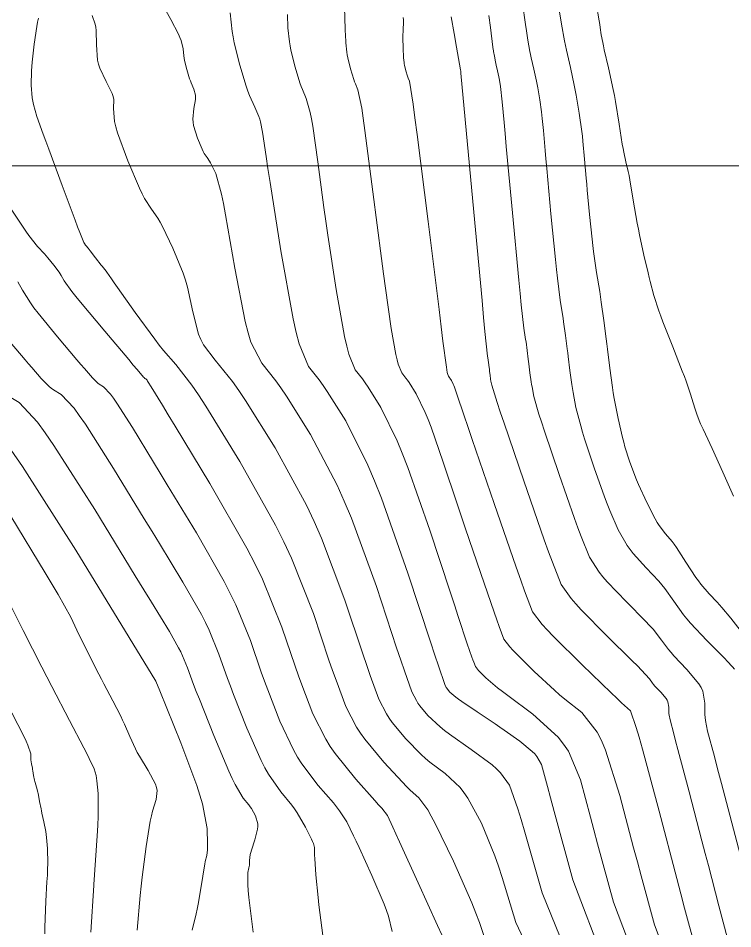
# Model space of a CAD drawing. Header units: millimetres. Extents: x 837475 to 838477, y 1189012 to 1191015.
# Drawn here: x 837551 to 837597.9, y 1189163.7 to 1189223.6 of the extents above; entities that cross this region are included whole.
import ezdxf

# ---------------------------------------------------------------- set-up
doc = ezdxf.new("R2010")
doc.units = ezdxf.units.MM
doc.header["$LTSCALE"] = 0.3
doc.layers.add('COORD', color=253, linetype='Continuous', lineweight=20)
doc.layers.add('COTAS 10', color=7, linetype='Continuous', lineweight=9, true_color=0x6e3e2d)
doc.layers.add('COTAS INT', color=7, linetype='Continuous', lineweight=5, true_color=0x9fa19f)

msp = doc.modelspace()

# ---------------------------------------------------------------- linework, layer by layer
at = {"layer": 'COORD'}
msp.add_line((837476.514, 1189213.872), (838476.514, 1189213.872), dxfattribs=at)
at = {"layer": 'COTAS 10'}
for points in [[(837560.444, 1189224.489), (837560.983, 1189223.497), (837561.483, 1189222.534), (837561.579, 1189222.315), (837561.657, 1189222.116), (837561.787, 1189221.566), (837561.832, 1189221.103), (837561.857, 1189220.959), (837561.887, 1189220.807), (837562.039, 1189220.198), (837562.224, 1189219.603), (837562.274, 1189219.46), (837562.323, 1189219.326), (837562.498, 1189218.919), (837562.603, 1189218.512), (837562.609, 1189218.379), (837562.604, 1189218.236), (837562.501, 1189217.644), (837562.434, 1189216.949), (837562.452, 1189216.742), (837562.485, 1189216.528), (837562.737, 1189215.701), (837563.049, 1189214.975), (837563.121, 1189214.825), (837563.186, 1189214.697), (837563.365, 1189214.418), (837563.536, 1189214.177), (837563.595, 1189214.073), (837563.66, 1189213.952), (837563.937, 1189213.382), (837564.318, 1189212.016), (837564.448, 1189211.394), (837564.59, 1189210.666), (837565.19, 1189207.157), (837565.869, 1189203.642), (837566.06, 1189202.91), (837566.253, 1189202.284), (837566.96, 1189200.897), (837567.887, 1189199.753), (837568.218, 1189199.28), (837568.581, 1189198.74), (837570.161, 1189196.224), (837571.915, 1189192.891), (837572.388, 1189191.836), (837572.855, 1189190.723), (837574.494, 1189186.224), (837575.827, 1189182.196), (837576.1, 1189181.381), (837576.332, 1189180.695), (837576.824, 1189179.299), (837577.12, 1189178.727), (837577.228, 1189178.561), (837577.348, 1189178.391), (837577.877, 1189177.748), (837578.681, 1189177.001), (837578.975, 1189176.765), (837579.299, 1189176.517), (837580.726, 1189175.517), (837582.103, 1189174.499), (837582.396, 1189174.239), (837582.651, 1189173.989), (837583.252, 1189173.165), (837583.792, 1189171.619), (837584.008, 1189170.912), (837584.253, 1189170.086), (837585.378, 1189166.097), (837587.427, 1189161.071)], [(837579.41, 1189223.675), (837579.604, 1189222.571), (837579.762, 1189221.677), (837580.021, 1189220.191), (837580.034, 1189220.092), (837580.037, 1189220.073), (837580.039, 1189220.058), (837580.042, 1189220.033), (837580.043, 1189220.03), (837580.043, 1189220.027), (837580.044, 1189220.021), (837580.045, 1189220.014), (837580.046, 1189220.012), (837580.046, 1189220.01), (837580.048, 1189220.002), (837580.05, 1189219.995), (837580.05, 1189219.99), (837580.052, 1189219.982), (837580.053, 1189219.974), (837580.053, 1189219.97), (837580.054, 1189219.962), (837580.898, 1189210.827), (837581.436, 1189205.03), (837581.543, 1189203.901), (837581.631, 1189202.98), (837581.794, 1189201.375), (837581.834, 1189201.122), (837581.844, 1189201.054), (837581.854, 1189200.985), (837581.888, 1189200.744), (837581.92, 1189200.503), (837581.928, 1189200.435), (837581.937, 1189200.367), (837581.966, 1189200.118), (837582, 1189199.863), (837582.024, 1189199.719), (837582.076, 1189199.454), (837582.433, 1189198.327), (837582.639, 1189197.711), (837582.89, 1189196.964), (837584.183, 1189193.169), (837585.528, 1189189.294), (837585.812, 1189188.496), (837586.059, 1189187.817), (837586.631, 1189186.36), (837587.291, 1189185.429), (837587.592, 1189185.081), (837587.945, 1189184.694), (837589.646, 1189182.975), (837591.313, 1189181.342), (837591.644, 1189181.01), (837591.918, 1189180.73), (837592.434, 1189180.153), (837592.637, 1189179.874), (837592.714, 1189179.783), (837592.8, 1189179.686), (837593.183, 1189179.283), (837593.533, 1189178.861), (837593.597, 1189178.752), (837593.648, 1189178.646), (837593.714, 1189178.29), (837593.71, 1189177.96), (837593.717, 1189177.871), (837593.727, 1189177.782), (837593.791, 1189177.467), (837594.036, 1189176.551), (837594.159, 1189176.083), (837594.307, 1189175.523), (837595.044, 1189172.726), (837595.89, 1189169.507), (837596.107, 1189168.68), (837596.316, 1189167.882), (837597.007, 1189165.233), (837597.567, 1189163.09)], [(837550.431, 1189202.281), (837551.406, 1189201.131), (837551.636, 1189200.862), (837551.848, 1189200.615), (837552.472, 1189199.898), (837552.984, 1189199.384), (837553.126, 1189199.265), (837553.269, 1189199.155), (837553.785, 1189198.839), (837554.627, 1189197.94), (837554.974, 1189197.463), (837555.372, 1189196.887), (837557.223, 1189193.981), (837559.245, 1189190.674), (837559.751, 1189189.845), (837560.234, 1189189.053), (837561.781, 1189186.505), (837562.993, 1189184.379), (837563.264, 1189183.853), (837563.507, 1189183.354), (837564.149, 1189181.781), (837564.709, 1189180.185), (837564.9, 1189179.672), (837565.107, 1189179.128), (837565.982, 1189176.907), (837566.919, 1189174.793), (837567.164, 1189174.316), (837567.402, 1189173.887), (837568.212, 1189172.731), (837568.928, 1189171.861), (837569.108, 1189171.612), (837569.28, 1189171.359), (837569.834, 1189170.417), (837570.231, 1189169.624), (837570.303, 1189169.465), (837570.36, 1189169.333), (837570.432, 1189169.073), (837570.426, 1189168.744), (837570.434, 1189168.567), (837570.446, 1189168.353), (837570.526, 1189167.27), (837570.669, 1189165.777), (837570.722, 1189165.304), (837570.78, 1189164.805), (837571.036, 1189162.789)], [(837550.543, 1189177.926), (837551.329, 1189176.383), (837551.478, 1189176.068), (837551.597, 1189175.801), (837551.779, 1189175.24), (837551.78, 1189174.988), (837551.785, 1189174.916), (837551.792, 1189174.843), (837551.834, 1189174.571), (837551.889, 1189174.285), (837551.903, 1189174.204), (837551.918, 1189174.121), (837551.969, 1189173.815), (837552.027, 1189173.506), (837552.046, 1189173.421), (837552.066, 1189173.337), (837552.15, 1189173.038), (837552.239, 1189172.715), (837552.263, 1189172.615), (837552.286, 1189172.511), (837552.367, 1189172.098), (837552.456, 1189171.624), (837552.485, 1189171.482), (837552.516, 1189171.334), (837552.642, 1189170.758), (837552.763, 1189170.12), (837552.791, 1189169.932), (837552.816, 1189169.74), (837552.887, 1189169.008), (837552.902, 1189168.015), (837552.892, 1189167.658), (837552.876, 1189167.265), (837552.847, 1189166.807), (837552.766, 1189165.551), (837552.699, 1189163.811), (837552.71, 1189163.402)]]:
    msp.add_lwpolyline(points, dxfattribs=at)
at = {"layer": 'COTAS INT'}
for points in [[(837572.401, 1189224.326), (837572.413, 1189223.569), (837572.442, 1189222.891), (837572.45, 1189222.713), (837572.457, 1189222.54), (837572.481, 1189221.953), (837572.542, 1189221.351), (837572.573, 1189221.169), (837572.61, 1189220.98), (837572.794, 1189220.243), (837573.005, 1189219.557), (837573.059, 1189219.4), (837573.111, 1189219.258), (837573.282, 1189218.868), (837573.529, 1189217.661), (837573.629, 1189217.005), (837573.742, 1189216.209), (837574.265, 1189212.172), (837574.822, 1189207.785), (837574.957, 1189206.768), (837575.083, 1189205.837), (837575.471, 1189203.191), (837575.78, 1189201.473), (837575.857, 1189201.128), (837575.93, 1189200.838), (837576.165, 1189200.264), (837576.437, 1189199.927), (837576.535, 1189199.788), (837576.641, 1189199.629), (837577.106, 1189198.889), (837577.7, 1189197.672), (837577.888, 1189197.212), (837578.087, 1189196.699), (837578.889, 1189194.401), (837579.796, 1189191.669), (837580.06, 1189190.882), (837580.329, 1189190.082), (837581.35, 1189187.081), (837582.228, 1189184.54), (837582.407, 1189184.03), (837582.559, 1189183.603), (837582.88, 1189182.762), (837583.268, 1189182.259), (837583.463, 1189182.045), (837583.696, 1189181.8), (837584.854, 1189180.648), (837586.189, 1189179.406), (837586.534, 1189179.104), (837586.868, 1189178.821), (837587.985, 1189177.948), (837589.006, 1189176.652), (837589.28, 1189176.102), (837589.55, 1189175.469), (837590.492, 1189172.492), (837591.397, 1189169.049), (837591.644, 1189168.123), (837591.89, 1189167.208), (837592.762, 1189164), (837593.926, 1189160.918)], [(837584.124, 1189224.419), (837584.269, 1189223.311), (837584.309, 1189223.014), (837584.327, 1189222.895), (837584.348, 1189222.759), (837584.451, 1189222.137), (837584.586, 1189221.401), (837584.628, 1189221.194), (837584.671, 1189220.986), (837584.843, 1189220.222), (837585.015, 1189219.445), (837585.058, 1189219.228), (837585.1, 1189219.01), (837585.234, 1189218.215), (837585.345, 1189217.42), (837585.371, 1189217.202), (837585.396, 1189216.984), (837585.471, 1189216.204), (837585.585, 1189214.893), (837585.635, 1189214.34), (837585.693, 1189213.705), (837585.966, 1189210.727), (837586.257, 1189207.717), (837586.326, 1189207.062), (837586.39, 1189206.484), (837586.577, 1189205.041), (837586.723, 1189204.115), (837586.761, 1189203.863), (837586.799, 1189203.613), (837586.923, 1189202.726), (837587.039, 1189201.843), (837587.07, 1189201.595), (837587.101, 1189201.345), (837587.209, 1189200.431), (837587.335, 1189199.497), (837587.377, 1189199.233), (837587.422, 1189198.969), (837587.611, 1189197.997), (837587.921, 1189196.79), (837588.043, 1189196.377), (837588.18, 1189195.929), (837588.806, 1189194.028), (837589.491, 1189192.112), (837589.665, 1189191.655), (837589.833, 1189191.229), (837590.383, 1189189.959), (837590.973, 1189188.929), (837591.165, 1189188.655), (837591.37, 1189188.387), (837592.213, 1189187.458), (837593.056, 1189186.576), (837593.26, 1189186.337), (837593.452, 1189186.101), (837594.038, 1189185.264), (837594.677, 1189184.368), (837594.901, 1189184.094), (837595.146, 1189183.808), (837596.203, 1189182.684), (837597.187, 1189181.69), (837597.386, 1189181.486), (837597.553, 1189181.314), (837597.891, 1189180.951), (837598.02, 1189180.785)], [(837588.945, 1189224.539), (837589.132, 1189223.415), (837589.17, 1189223.176), (837589.203, 1189222.968), (837589.272, 1189222.48), (837589.364, 1189221.977), (837589.411, 1189221.761), (837589.467, 1189221.511), (837589.747, 1189220.329), (837590.062, 1189218.905), (837590.141, 1189218.503), (837590.216, 1189218.098), (837590.456, 1189216.605), (837590.655, 1189215.305), (837590.703, 1189215.021), (837590.749, 1189214.77), (837590.893, 1189214.14), (837591.044, 1189213.502), (837591.095, 1189213.245), (837591.149, 1189212.955), (837591.378, 1189211.619), (837591.639, 1189210.117), (837591.713, 1189209.722), (837591.788, 1189209.336), (837592.069, 1189208.016), (837592.345, 1189206.842), (837592.417, 1189206.548), (837592.488, 1189206.267), (837592.729, 1189205.363), (837593.059, 1189204.347), (837593.186, 1189203.996), (837593.328, 1189203.614), (837593.968, 1189201.981), (837594.597, 1189200.39), (837594.732, 1189200.035), (837594.85, 1189199.717), (837595.133, 1189198.875), (837595.301, 1189198.307), (837595.347, 1189198.161), (837595.391, 1189198.02), (837595.548, 1189197.554), (837595.706, 1189197.138), (837595.752, 1189197.029), (837595.798, 1189196.922), (837595.973, 1189196.56), (837596.282, 1189195.917), (837596.412, 1189195.634), (837596.562, 1189195.305), (837597.268, 1189193.739), (837597.97, 1189192.163)], [(837585.532, 1189160.137), (837583.649, 1189164.136), (837582.762, 1189167.11), (837582.518, 1189167.839), (837582.275, 1189168.527), (837581.403, 1189170.673), (837580.508, 1189172.316), (837580.251, 1189172.686), (837579.989, 1189173.021), (837579.01, 1189173.927), (837578.002, 1189174.684), (837577.722, 1189174.925), (837577.442, 1189175.179), (837576.428, 1189176.211), (837575.538, 1189177.293), (837575.336, 1189177.579), (837575.154, 1189177.859), (837574.655, 1189178.821), (837574.087, 1189180.382), (837573.86, 1189181.039), (837573.603, 1189181.794), (837572.425, 1189185.335), (837570.887, 1189189.411), (837570.403, 1189190.503), (837569.894, 1189191.579), (837567.846, 1189195.335), (837565.894, 1189198.443), (837565.445, 1189199.111), (837565.036, 1189199.695), (837563.892, 1189201.108), (837563.13, 1189202.122), (837562.962, 1189202.455), (837562.813, 1189202.81), (837562.433, 1189204.279), (837562.075, 1189205.905), (837561.941, 1189206.359), (837561.791, 1189206.814), (837561.123, 1189208.473), (837560.439, 1189209.882), (837560.279, 1189210.179), (837560.133, 1189210.437), (837559.71, 1189211.033), (837559.267, 1189211.722), (837559.107, 1189212.039), (837558.931, 1189212.409), (837558.16, 1189214.203), (837557.482, 1189216.037), (837557.365, 1189216.433), (837557.279, 1189216.782), (837557.221, 1189217.639), (837557.232, 1189218.241), (837557.188, 1189218.429), (837557.125, 1189218.625), (837556.73, 1189219.411), (837556.313, 1189220.297), (837556.236, 1189220.557), (837556.176, 1189220.823), (837556.099, 1189221.839), (837556.076, 1189222.776), (837556.051, 1189222.993), (837556.016, 1189223.192), (837555.822, 1189223.754)], [(837564.886, 1189223.925), (837565.01, 1189222.715), (837565.072, 1189222.349), (837565.146, 1189221.97), (837565.516, 1189220.488), (837565.94, 1189219.109), (837566.048, 1189218.794), (837566.152, 1189218.509), (837566.496, 1189217.724), (837566.769, 1189217.112), (837566.828, 1189216.936), (837566.88, 1189216.758), (837567.011, 1189216.093), (837567.248, 1189214.482), (837567.368, 1189213.708), (837567.511, 1189212.792), (837568.224, 1189208.297), (837569.027, 1189203.83), (837569.227, 1189202.932), (837569.418, 1189202.18), (837570.028, 1189200.686), (837570.737, 1189199.811), (837570.99, 1189199.45), (837571.268, 1189199.036), (837572.476, 1189197.112), (837573.936, 1189194.203), (837574.372, 1189193.169), (837574.822, 1189192.035), (837576.563, 1189187.112), (837578.05, 1189182.599), (837578.34, 1189181.722), (837578.577, 1189181.008), (837578.992, 1189179.778), (837579.086, 1189179.596), (837579.12, 1189179.543), (837579.158, 1189179.489), (837579.326, 1189179.285), (837579.718, 1189178.957), (837579.897, 1189178.825), (837580.107, 1189178.675), (837581.121, 1189177.985), (837582.289, 1189177.198), (837582.597, 1189176.988), (837582.897, 1189176.78), (837583.923, 1189176.054), (837584.735, 1189175.392), (837584.901, 1189175.223), (837585.042, 1189175.062), (837585.335, 1189174.533), (837585.73, 1189173.076), (837585.935, 1189172.329), (837586.18, 1189171.433), (837587.411, 1189166.957), (837589.435, 1189161.597)], [(837568.647, 1189223.824), (837568.683, 1189222.939), (837568.776, 1189222.033), (837568.823, 1189221.759), (837568.878, 1189221.475), (837569.155, 1189220.365), (837569.472, 1189219.333), (837569.553, 1189219.097), (837569.631, 1189218.884), (837569.889, 1189218.296), (837570.149, 1189217.386), (837570.229, 1189216.97), (837570.311, 1189216.483), (837570.638, 1189214.132), (837571.035, 1189211.133), (837571.162, 1189210.238), (837571.297, 1189209.314), (837571.847, 1189205.744), (837572.403, 1189202.652), (837572.542, 1189202.03), (837572.674, 1189201.509), (837573.096, 1189200.475), (837573.587, 1189199.869), (837573.762, 1189199.619), (837573.954, 1189199.333), (837574.791, 1189198.001), (837575.86, 1189195.81), (837576.199, 1189194.982), (837576.556, 1189194.058), (837578.001, 1189189.922), (837579.332, 1189185.882), (837579.618, 1189185.018), (837579.868, 1189184.266), (837580.47, 1189182.468), (837580.776, 1189181.582), (837580.839, 1189181.404), (837580.892, 1189181.256), (837581.004, 1189180.963), (837581.139, 1189180.787), (837581.207, 1189180.713), (837581.288, 1189180.627), (837581.692, 1189180.226), (837582.464, 1189179.572), (837582.777, 1189179.328), (837583.134, 1189179.056), (837584.782, 1189177.845), (837586.437, 1189176.334), (837586.798, 1189175.874), (837587.116, 1189175.395), (837587.913, 1189173.513), (837588.564, 1189171.063), (837588.789, 1189170.226), (837589.035, 1189169.321), (837590.086, 1189165.478), (837591.68, 1189161.258)], [(837599.637, 1189163.941), (837597.176, 1189173.281), (837596.921, 1189174.242), (837596.707, 1189175.053), (837596.259, 1189176.726), (837596.116, 1189177.428), (837596.094, 1189177.626), (837596.079, 1189177.826), (837596.087, 1189178.56), (837595.94, 1189179.352), (837595.827, 1189179.588), (837595.684, 1189179.831), (837594.905, 1189180.771), (837594.051, 1189181.668), (837593.861, 1189181.885), (837593.69, 1189182.089), (837593.236, 1189182.708), (837592.685, 1189183.416), (837592.452, 1189183.674), (837592.185, 1189183.959), (837590.93, 1189185.217), (837589.657, 1189186.541), (837589.379, 1189186.868), (837589.132, 1189187.179), (837588.507, 1189188.16), (837587.946, 1189189.523), (837587.739, 1189190.075), (837587.509, 1189190.703), (837586.495, 1189193.599), (837585.535, 1189196.447), (837585.341, 1189197.044), (837585.177, 1189197.558), (837584.843, 1189198.725), (837584.723, 1189199.344), (837584.694, 1189199.512), (837584.667, 1189199.68), (837584.587, 1189200.275), (837584.519, 1189200.856), (837584.499, 1189201.015), (837584.479, 1189201.173), (837584.406, 1189201.735), (837584.326, 1189202.299), (837584.303, 1189202.458), (837584.278, 1189202.619), (837584.185, 1189203.208), (837584.01, 1189204.732), (837583.934, 1189205.482), (837583.847, 1189206.373), (837583.432, 1189210.777), (837583.03, 1189215.141), (837582.95, 1189216.007), (837582.885, 1189216.725), (837582.763, 1189218.083), (837582.725, 1189218.477), (837582.699, 1189218.697), (837582.643, 1189219.099), (837582.575, 1189219.5), (837582.554, 1189219.61), (837582.532, 1189219.72), (837582.446, 1189220.112), (837582.359, 1189220.498), (837582.337, 1189220.603), (837582.316, 1189220.707), (837582.248, 1189221.079), (837582.196, 1189221.393), (837582.185, 1189221.462), (837582.176, 1189221.522), (837582.156, 1189221.672), (837581.983, 1189222.966), (837581.878, 1189223.748)], [(837586.501, 1189224.125), (837586.655, 1189223.195), (837586.857, 1189222.094), (837586.919, 1189221.785), (837586.984, 1189221.473), (837587.241, 1189220.332), (837587.498, 1189219.17), (837587.562, 1189218.846), (837587.624, 1189218.52), (837587.825, 1189217.332), (837587.991, 1189216.143), (837588.03, 1189215.816), (837588.067, 1189215.491), (837588.179, 1189214.325), (837588.286, 1189213.06), (837588.32, 1189212.673), (837588.356, 1189212.269), (837588.5, 1189210.677), (837588.668, 1189209.061), (837588.717, 1189208.642), (837588.769, 1189208.236), (837588.968, 1189206.874), (837589.168, 1189205.611), (837589.22, 1189205.268), (837589.271, 1189204.927), (837589.441, 1189203.718), (837589.599, 1189202.513), (837589.641, 1189202.174), (837589.683, 1189201.834), (837589.83, 1189200.588), (837590.002, 1189199.313), (837590.059, 1189198.955), (837590.121, 1189198.594), (837590.378, 1189197.268), (837590.665, 1189196.021), (837590.745, 1189195.71), (837590.825, 1189195.412), (837591.118, 1189194.458), (837591.472, 1189193.521), (837591.591, 1189193.234), (837591.72, 1189192.935), (837592.259, 1189191.758), (837592.814, 1189190.679), (837592.951, 1189190.443), (837593.082, 1189190.233), (837593.497, 1189189.699), (837593.928, 1189189.193), (837594.069, 1189189.001), (837594.219, 1189188.786), (837594.84, 1189187.819), (837595.488, 1189186.823), (837595.656, 1189186.59), (837595.817, 1189186.374), (837596.357, 1189185.748), (837596.883, 1189185.193), (837597.036, 1189185.022), (837597.193, 1189184.844), (837597.785, 1189184.139), (837598.392, 1189183.358)], [(837581.92, 1189162.176), (837581.271, 1189164.134), (837581.029, 1189164.765), (837580.758, 1189165.436), (837579.553, 1189168.181), (837578.365, 1189170.642), (837578.105, 1189171.134), (837577.875, 1189171.543), (837577.294, 1189172.336), (837576.705, 1189172.85), (837576.469, 1189173.084), (837576.203, 1189173.357), (837574.979, 1189174.674), (837573.728, 1189176.194), (837573.445, 1189176.596), (837573.188, 1189176.99), (837572.487, 1189178.342), (837571.842, 1189180.068), (837571.62, 1189180.697), (837571.379, 1189181.392), (837570.356, 1189184.447), (837568.919, 1189188.099), (837568.419, 1189189.17), (837567.873, 1189190.268), (837565.531, 1189194.447), (837563.283, 1189198.072), (837562.797, 1189198.819), (837562.371, 1189199.456), (837561.322, 1189200.83), (837560.508, 1189201.748), (837560.229, 1189202.097), (837559.928, 1189202.487), (837558.645, 1189204.238), (837557.486, 1189205.872), (837557.263, 1189206.189), (837557.082, 1189206.447), (837556.779, 1189206.89), (837556.747, 1189206.948), (837556.736, 1189206.964), (837556.725, 1189206.979), (837556.677, 1189207.032), (837556.549, 1189207.186), (837556.486, 1189207.264), (837556.412, 1189207.358), (837556.046, 1189207.828), (837555.682, 1189208.295), (837555.61, 1189208.387), (837555.549, 1189208.464), (837555.432, 1189208.608), (837555.385, 1189208.667), (837555.368, 1189208.69), (837555.35, 1189208.717), (837555.271, 1189208.837), (837554.999, 1189209.496), (837554.859, 1189209.862), (837554.69, 1189210.308), (837553.848, 1189212.581), (837552.969, 1189214.977), (837552.777, 1189215.5), (837552.608, 1189215.963), (837552.184, 1189217.124), (837551.958, 1189217.906), (837551.914, 1189218.128), (837551.879, 1189218.353), (837551.817, 1189219.187), (837551.84, 1189220.118), (837551.858, 1189220.404), (837551.881, 1189220.701), (837552.007, 1189221.878), (837552.18, 1189223.033), (837552.234, 1189223.317), (837552.289, 1189223.585)], [(837595.438, 1189162.521), (837594.744, 1189165.095), (837594.499, 1189166.019), (837594.231, 1189167.035), (837593.07, 1189171.471), (837591.984, 1189175.544), (837591.763, 1189176.331), (837591.576, 1189176.97), (837591.188, 1189178.051), (837590.602, 1189178.586), (837590.29, 1189178.881), (837589.914, 1189179.24), (837588.016, 1189181.071), (837586.104, 1189182.973), (837585.719, 1189183.378), (837585.397, 1189183.73), (837584.756, 1189184.561), (837584.227, 1189185.951), (837583.976, 1189186.655), (837583.679, 1189187.497), (837582.229, 1189191.694), (837580.791, 1189195.898), (837580.502, 1189196.746), (837580.26, 1189197.456), (837579.778, 1189198.88), (837579.617, 1189199.34), (837579.578, 1189199.442), (837579.54, 1189199.534), (837579.421, 1189199.778), (837579.328, 1189199.926), (837579.307, 1189199.958), (837579.287, 1189199.985), (837579.233, 1189200.053), (837579.186, 1189200.168), (837579.171, 1189200.226), (837579.156, 1189200.295), (837579.094, 1189200.638), (837578.869, 1189202.36), (837578.751, 1189203.298), (837578.609, 1189204.436), (837577.892, 1189210.212), (837577.173, 1189215.934), (837577.029, 1189217.039), (837576.909, 1189217.935), (837576.675, 1189219.44), (837576.59, 1189219.633), (837576.565, 1189219.703), (837576.538, 1189219.781), (837576.434, 1189220.12), (837576.343, 1189220.485), (837576.324, 1189220.578), (837576.309, 1189220.669), (837576.278, 1189220.967), (837576.267, 1189221.257), (837576.263, 1189221.343), (837576.259, 1189221.431), (837576.245, 1189221.766), (837576.239, 1189222.141), (837576.24, 1189222.254), (837576.243, 1189222.371), (837576.264, 1189222.824), (837576.274, 1189223.326), (837576.269, 1189223.474), (837576.262, 1189223.626)], [(837550.282, 1189211.355), (837551.235, 1189209.902), (837551.456, 1189209.584), (837551.659, 1189209.301), (837552.235, 1189208.584), (837552.676, 1189208.1), (837552.794, 1189207.965), (837552.909, 1189207.83), (837553.306, 1189207.338), (837553.643, 1189206.881), (837553.72, 1189206.768), (837553.79, 1189206.661), (837553.983, 1189206.321), (837554.481, 1189205.628), (837554.743, 1189205.299), (837555.059, 1189204.909), (837556.647, 1189203.002), (837558.218, 1189201.142), (837558.522, 1189200.782), (837558.77, 1189200.489), (837559.193, 1189199.989), (837559.248, 1189199.934), (837559.264, 1189199.921), (837559.279, 1189199.909), (837559.334, 1189199.876), (837559.424, 1189199.779), (837559.462, 1189199.728), (837559.504, 1189199.666), (837559.702, 1189199.355), (837560.435, 1189198.148), (837560.815, 1189197.522), (837561.272, 1189196.769), (837563.558, 1189192.993), (837565.979, 1189188.746), (837566.52, 1189187.696), (837567.004, 1189186.701), (837568.287, 1189183.558), (837569.156, 1189180.99), (837569.38, 1189180.356), (837569.597, 1189179.755), (837570.319, 1189177.864), (837571.163, 1189176.186), (837571.456, 1189175.72), (837571.775, 1189175.254), (837573.144, 1189173.563), (837574.397, 1189172.167), (837574.643, 1189171.886), (837574.846, 1189171.651), (837575.217, 1189171.185), (837575.58, 1189170.405), (837575.778, 1189169.973), (837576.019, 1189169.446), (837577.241, 1189166.76), (837578.52, 1189163.945), (837578.798, 1189163.336)], [(837575.528, 1189163.55), (837575.29, 1189164.553), (837575.16, 1189164.93), (837575.002, 1189165.35), (837574.203, 1189167.226), (837573.354, 1189169.078), (837573.165, 1189169.484), (837572.996, 1189169.843), (837572.551, 1189170.751), (837572.073, 1189171.486), (837571.882, 1189171.736), (837571.666, 1189172.006), (837570.678, 1189173.147), (837569.589, 1189174.571), (837569.31, 1189175.018), (837569.041, 1189175.49), (837568.151, 1189177.385), (837567.352, 1189179.441), (837567.14, 1189180.014), (837566.932, 1189180.587), (837566.218, 1189182.67), (837565.255, 1189185.028), (837564.892, 1189185.775), (837564.486, 1189186.563), (837562.67, 1189189.749), (837560.753, 1189192.911), (837560.283, 1189193.683), (837559.84, 1189194.411), (837558.463, 1189196.668), (837557.438, 1189198.277), (837557.218, 1189198.596), (837557.025, 1189198.86), (837556.559, 1189199.357), (837556.274, 1189199.532), (837556.195, 1189199.593), (837556.116, 1189199.659), (837555.833, 1189199.944), (837555.309, 1189200.552), (837555.079, 1189200.822), (837554.812, 1189201.137), (837553.539, 1189202.641), (837552.264, 1189204.202), (837551.995, 1189204.552), (837551.763, 1189204.867), (837551.229, 1189205.706), (837550.937, 1189206.263)], [(837550.263, 1189198.777), (837551.01, 1189198.32), (837552.228, 1189197.02), (837552.731, 1189196.33), (837553.306, 1189195.497), (837555.983, 1189191.294), (837558.65, 1189186.937), (837559.219, 1189186.006), (837559.715, 1189185.195), (837560.893, 1189183.26), (837561.5, 1189182.195), (837561.636, 1189181.931), (837561.758, 1189181.681), (837562.079, 1189180.893), (837562.485, 1189179.783), (837562.66, 1189179.33), (837562.862, 1189178.815), (837563.814, 1189176.428), (837564.797, 1189174.096), (837565.018, 1189173.614), (837565.216, 1189173.204), (837565.746, 1189172.316), (837566.104, 1189171.88), (837566.194, 1189171.756), (837566.28, 1189171.629), (837566.557, 1189171.159), (837566.702, 1189170.622), (837566.705, 1189170.454), (837566.691, 1189170.278), (837566.508, 1189169.571), (837566.278, 1189168.901), (837566.235, 1189168.748), (837566.201, 1189168.609), (837566.155, 1189168.221), (837566.146, 1189167.918), (837566.136, 1189167.833), (837566.123, 1189167.746), (837566.048, 1189167.426), (837566.043, 1189166.627), (837566.073, 1189166.239), (837566.118, 1189165.777), (837566.394, 1189163.506)], [(837550.487, 1189195.198), (837551.24, 1189194.107), (837554.743, 1189188.607), (837560.004, 1189180.016), (837560.007, 1189180.011), (837560.008, 1189180.01), (837560.009, 1189180.008), (837560.01, 1189180.004), (837560.262, 1189179.381), (837561.646, 1189175.95), (837562.688, 1189173.158), (837562.893, 1189172.518), (837563.061, 1189171.937), (837563.365, 1189170.324), (837563.404, 1189169.3), (837563.405, 1189169.091), (837563.401, 1189168.915), (837563.352, 1189168.547), (837563.253, 1189168.159), (837563.217, 1189167.969), (837563.178, 1189167.744), (837563.006, 1189166.635), (837562.791, 1189165.36), (837562.725, 1189165.031), (837562.655, 1189164.712), (837562.379, 1189163.645)], [(837558.772, 1189163.633), (837558.974, 1189165.921), (837559.037, 1189166.525), (837559.102, 1189167.116), (837559.365, 1189169.141), (837559.638, 1189170.797), (837559.71, 1189171.154), (837559.781, 1189171.468), (837560.027, 1189172.237), (837560.09, 1189172.822), (837560.047, 1189173.02), (837559.976, 1189173.233), (837559.5, 1189174.131), (837558.919, 1189175.082), (837558.782, 1189175.328), (837558.656, 1189175.567), (837558.286, 1189176.37), (837557.932, 1189177.189), (837557.815, 1189177.438), (837557.691, 1189177.697), (837557.172, 1189178.716), (837556.591, 1189179.827), (837556.427, 1189180.144), (837556.262, 1189180.466), (837555.652, 1189181.662), (837555.085, 1189182.796), (837554.946, 1189183.079), (837554.815, 1189183.348), (837554.407, 1189184.206), (837553.588, 1189185.694), (837553.197, 1189186.36), (837552.736, 1189187.136), (837550.479, 1189190.858)], [(837555.726, 1189163.505), (837555.924, 1189166.585), (837555.926, 1189166.631), (837556.145, 1189169.836), (837556.181, 1189170.528), (837556.206, 1189171.136), (837556.208, 1189172.629), (837556.128, 1189173.449), (837556.102, 1189173.633), (837556.074, 1189173.799), (837555.957, 1189174.242), (837555.629, 1189174.926), (837555.468, 1189175.243), (837555.276, 1189175.616), (837554.33, 1189177.426), (837553.165, 1189179.653), (837552.836, 1189180.289), (837552.504, 1189180.934), (837551.283, 1189183.332), (837550.145, 1189185.607)]]:
    msp.add_lwpolyline(points, dxfattribs=at)

doc.saveas('drawing.dxf')
